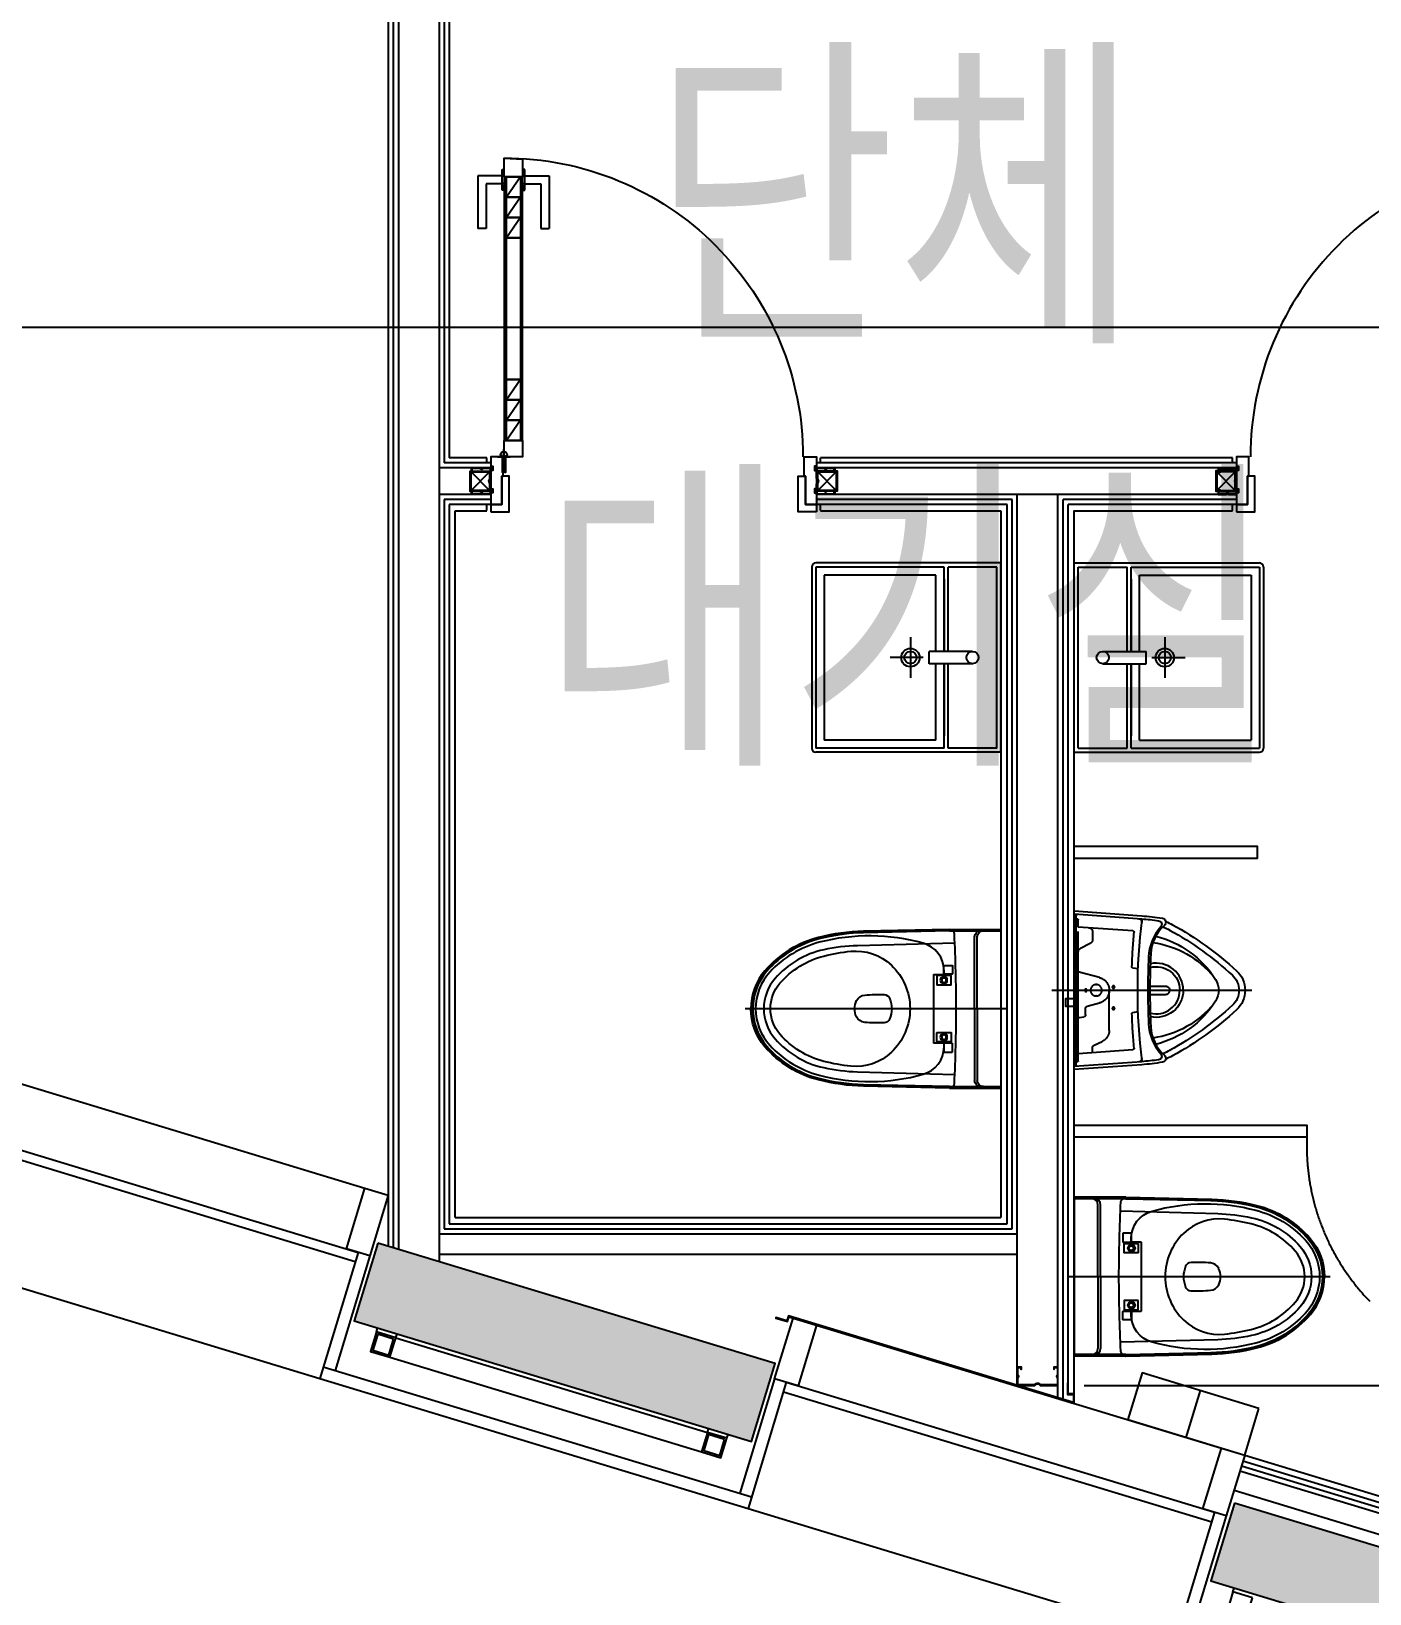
# Model space of a CAD drawing. Header units: metres. Extents: x 630750 to 860239, y 578133 to 726633.
# Drawn here: x 758659 to 761949, y 612999 to 616838 of the extents above; entities that cross this region are included whole.
import ezdxf

# ---------------------------------------------------------------- set-up
doc = ezdxf.new("R2010")
doc.units = ezdxf.units.M
doc.header["$LTSCALE"] = 300
for name, pattern in [('CENTER', [50.8, 31.75, -6.35, 6.35, -6.35]), ('DASHDOT', [25.4, 12.7, -6.35, 0, -6.35]), ('HIDDEN', [2, 1, -1]), ('업무시설_xr-base$0$CONTINOUS', [0])]:
    doc.linetypes.add(name, pattern=pattern)
for name, color, linetype in [('A-CEN-1', 1, 'Continuous'), ('A-CON', 2, 'Continuous'), ('A-ELE-8', 8, 'Continuous'), ('A-STL1', 4, 'Continuous'), ('A-STONE', 6, 'Continuous'), ('A-TXT', 3, 'Continuous'), ('A-WALL-CONC', 2, 'Continuous'), ('A-WIN', 4, 'Continuous'), ('F-DOOR_FRAME', 4, 'Continuous'), ("IN-st'l pipe", 230, 'Continuous'), ('KUK-DOOR', 4, 'Continuous'), ('KUK-DOOR-FRAME', 4, 'Continuous'), ('KUK-DRYWALL', 4, 'Continuous'), ("KUK-st'l pipe", 230, 'Continuous'), ('KUK-TOILET-cubicle', 4, 'Continuous'), ('KUK-TOILET-equip', 5, 'Continuous'), ('KUK-TOILET-fu', 6, 'Continuous'), ('KUK-TOILET-wash', 6, 'Continuous'), ('KUK-WALL-DRYWALL', 4, 'Continuous'), ('KUK-WALL-FIN 1', 30, 'Continuous'), ('KUK-석고보드', 201, 'Continuous')]:
    doc.layers.add(name, color=color, linetype=linetype)
doc.styles.add('돋움', font='')
doc.styles.get('돋움').set_extended_font_data('Dotum')

# ---------------------------------------------------------------- blocks, each defined once
blk = doc.blocks.new('힌지')
at = {"layer": 'F-DOOR_FRAME', "color": 175}
for p, q in [((444293.8, 289039.7, 0), (444262.2, 289039.7, 0)), ((444293.8, 289039.7, 0), (444262.2, 289039.7, 0)), ((444278, 289049.1, 0), (444278, 289020.8, 0))]:
    blk.add_line(p, q, dxfattribs=at)
at = {"layer": 'F-DOOR_FRAME', "color": 175, "elevation": 0}
for points in [[(444276.3, 289042.2), (444276.3, 289076.8), (444273.3, 289076.8), (444273.3, 289041.9), (444270.9, 289035.1, -0.190658), (444275.4, 289038.8)], [(444282.3, 289041.9), (444282.3, 289076.8), (444279.3, 289076.8), (444279.3, 289042.2), (444280.2, 289038.8, -0.190658), (444284.8, 289035.1)]]:
    blk.add_lwpolyline(points, format="xyb", close=True, dxfattribs=at)
at = {"layer": 'F-DOOR_FRAME', "color": 175}
blk.add_circle((444277.8, 289034.7, 0), 8, dxfattribs=at)
blk = doc.blocks.new('50-pipe')
at = {"layer": "IN-st'l pipe", "color": 8}
for p, q in [((-371983.6, 186480.5), (-371981.3, 186483.3)), ((-371983.6, 186479), (-371981.3, 186481.9)), ((-371983.6, 186478.4), (-371981.3, 186481.3)), ((-371935.9, 186457.9), (-371981.3, 186503.3)), ((-371981.3, 186457.9), (-371935.9, 186503.3)), ((-371935.9, 186482.4), (-371933.6, 186485.2)), ((-371935.9, 186480.9), (-371933.6, 186483.7)), ((-371935.9, 186480.3), (-371933.6, 186483.2))]:
    blk.add_line(p, q, dxfattribs=at)
at = {"layer": "IN-st'l pipe", "color": 8, "linetype": 'HIDDEN', "ltscale": 10}
for p, q in [((-371959.8, 186503.3), (-371957.3, 186505.6)), ((-371958.5, 186503.3), (-371956, 186505.6)), ((-371957.9, 186503.3), (-371955.4, 186505.6)), ((-371961.5, 186455.6), (-371959, 186457.9)), ((-371960.2, 186455.6), (-371957.7, 186457.9)), ((-371959.5, 186455.6), (-371957, 186457.9))]:
    blk.add_line(p, q, dxfattribs=at)
at = {"layer": "IN-st'l pipe"}
for points in [[(-371933.6, 186455.6), (-371983.6, 186455.6), (-371983.6, 186505.6), (-371933.6, 186505.6)], [(-371935.9, 186457.9), (-371981.3, 186457.9), (-371981.3, 186503.3), (-371935.9, 186503.3)]]:
    blk.add_lwpolyline(points, close=True, dxfattribs=at)
blk = doc.blocks.new('목도어-700')
at = {"layer": 'KUK-DOOR', "color": 1, "ltscale": 100}
for p, q in [((-312871.5, 175191.5, 0), (-312906.5, 175241.5, 0)), ((-312871.5, 175141.5, 0), (-312906.5, 175191.5, 0)), ((-312871.5, 175091.5, 0), (-312906.5, 175141.5, 0)), ((-312871.5, 174693.5, 0), (-312906.5, 174743.5, 0)), ((-312871.5, 174643.5, 0), (-312906.5, 174693.5, 0)), ((-312871.5, 174593.5, 0), (-312906.5, 174643.5, 0))]:
    blk.add_line(p, q, dxfattribs=at)
at = {"layer": 'KUK-DOOR', "color": 8}
blk.add_line((-312871.5, 174743.5, 0), (-312906.5, 174743.5, 0), dxfattribs=at)
at = {"layer": 'KUK-DOOR', "color": 6}
for p, q in [((-312976.5, 174591, -6432.8), (-312976.5, 174721, -6432.8)), ((-312956.5, 174721, -6432.8), (-312976.5, 174721, -6432.8)), ((-312956.5, 174611, -6432.8), (-312956.5, 174721, -6432.8)), ((-312821.5, 174611, 0), (-312821.5, 174721, 0)), ((-312821.5, 174721, 0), (-312801.5, 174721, 0)), ((-312801.5, 174591, 0), (-312801.5, 174721, 0)), ((-312916.5, 174626.5, -6432.8), (-312916.5, 174575.5, -6432.8)), ((-312911.5, 174626.5, -6432.8), (-312916.5, 174626.5, -6432.8)), ((-312866.5, 174626.5, 0), (-312861.5, 174626.5, 0)), ((-312861.5, 174626.5, 0), (-312861.5, 174575.5, 0)), ((-312916.5, 174591, -6432.8), (-312976.5, 174591, -6432.8)), ((-312916.5, 174611, -6432.8), (-312956.5, 174611, -6432.8)), ((-312916.5, 174575.5, -6432.8), (-312911.5, 174575.5, 0)), ((-312861.5, 174575.5, 0), (-312866.5, 174575.5, 6432.8)), ((-312861.5, 174611, 0), (-312821.5, 174611, 0)), ((-312861.5, 174591, 0), (-312801.5, 174591, 0))]:
    blk.add_line(p, q, dxfattribs=at)
at = {"layer": 'KUK-DOOR', "color": 251}
for p, q in [((-312911.5, 174626, -6432.8), (-312916.5, 174626, -6432.8)), ((-312911.5, 174624.8, -6432.8), (-312916.5, 174624.8, -6432.8)), ((-312911.5, 174623.2, -6432.8), (-312916.5, 174623.2, -6432.8)), ((-312911.5, 174620.6, -6432.8), (-312916.5, 174620.6, -6432.8)), ((-312911.5, 174616.1, -6432.8), (-312916.5, 174616.1, -6432.8)), ((-312866.5, 174626, 0), (-312861.5, 174626, 0)), ((-312866.5, 174624.8, 0), (-312861.5, 174624.8, 0)), ((-312866.5, 174623.2, 0), (-312861.5, 174623.2, 0)), ((-312866.5, 174620.6, 0), (-312861.5, 174620.6, 0)), ((-312866.5, 174616.1, 0), (-312861.5, 174616.1, 0)), ((-312911.5, 174609.9, -6432.8), (-312916.5, 174609.9, -6432.8)), ((-312911.5, 174592.1, -6432.8), (-312916.5, 174592.1, -6432.8)), ((-312911.5, 174586, -6432.8), (-312916.5, 174586, -6432.8)), ((-312911.5, 174581.4, -6432.8), (-312916.5, 174581.4, -6432.8)), ((-312911.5, 174578.8, -6432.8), (-312916.5, 174578.8, -6432.8)), ((-312911.5, 174577.2, -6432.8), (-312916.5, 174577.2, -6432.8)), ((-312866.5, 174609.9, 0), (-312861.5, 174609.9, 0)), ((-312866.5, 174592.1, 0), (-312861.5, 174592.1, 0)), ((-312866.5, 174586, 0), (-312861.5, 174586, 0)), ((-312866.5, 174581.4, 0), (-312861.5, 174581.4, 0)), ((-312866.5, 174578.8, 0), (-312861.5, 174578.8, 0)), ((-312866.5, 174577.2, 0), (-312861.5, 174577.2, 0))]:
    blk.add_line(p, q, dxfattribs=at)
at = {"layer": 'KUK-DOOR', "color": 7, "elevation": 0}
for points in [[(-312911.5, 175241.5), (-312866.5, 175241.5), (-312866.5, 175281.5), (-312870.5, 175281.5), (-312870.5, 175281.5), (-312911.5, 175281.5), (-312911.5, 175241.5)], [(-312911.5, 174593.5), (-312911.5, 175241.5)], [(-312866.5, 175241.5), (-312866.5, 174593.5)], [(-312911.5, 174556.5), (-312911.5, 174547.5), (-312866.5, 174550), (-312866.5, 174593.5), (-312911.5, 174593.5), (-312911.5, 174556.5)]]:
    blk.add_lwpolyline(points, dxfattribs=at)
at = {"layer": 'KUK-DOOR', "color": 1, "elevation": 0}
blk.add_lwpolyline([(-312911.5, 175241.5), (-312871.5, 175241.5)], dxfattribs=at)
at = {"layer": 'KUK-DOOR', "color": 1, "ltscale": 100, "elevation": 0}
for points in [[(-312871.5, 175191.5), (-312871.5, 175241.5), (-312906.5, 175241.5), (-312906.5, 175191.5)], [(-312871.5, 175141.5), (-312871.5, 175191.5), (-312906.5, 175191.5), (-312906.5, 175141.5)], [(-312871.5, 175091.5), (-312871.5, 175141.5), (-312906.5, 175141.5), (-312906.5, 175091.5)], [(-312871.5, 174743.5), (-312871.5, 175091.5), (-312906.5, 175091.5), (-312906.5, 174743.5)], [(-312871.5, 174693.5), (-312871.5, 174743.5), (-312906.5, 174743.5), (-312906.5, 174693.5)], [(-312871.5, 174643.5), (-312871.5, 174693.5), (-312906.5, 174693.5), (-312906.5, 174643.5)], [(-312871.5, 174593.5), (-312871.5, 174643.5), (-312906.5, 174643.5), (-312906.5, 174593.5)]]:
    blk.add_lwpolyline(points, close=True, dxfattribs=at)
at = {"layer": 'KUK-DOOR', "color": 1}
blk.add_arc((-312911.5, 175281.5, 0), 734, 269.9506, 360, dxfattribs=at)
blk = doc.blocks.new('소변기')
at = {"layer": 'KUK-TOILET-fu', "color": 8}
for p, q in [((-310799.5, 214073), (-310799.5, 214440.8)), ((-310794.5, 214081.5), (-310794.5, 214432.4))]:
    blk.add_line(p, q, dxfattribs=at)
at = {"layer": 'KUK-TOILET-fu', "color": 8, "linetype": 'HIDDEN'}
blk.add_line((-310804.5, 214101.4), (-310804.5, 214412.4), dxfattribs=at)
at = {"layer": 'KUK-TOILET-fu', "color": 1, "linetype": 'CENTER'}
blk.add_line((-310739.7, 214256.9), (-311230.6, 214256.9), dxfattribs=at)
at = {"layer": 'KUK-TOILET-fu', "color": 8}
for points in [[(-310794.5, 214444.4), (-310794.5, 214451.9), (-310960.4, 214439.9, 0.023242), (-311011.1, 214433.8, 0.630524), (-311016.1, 214416.5, -0.202072), (-310982.6, 214346.4, -0.011863), (-310980.5, 214256.9, -0.011863), (-310982.6, 214167.5, -0.202072), (-311016.1, 214097.4, 0.630524), (-311011.1, 214080.1, 0.023242), (-310960.4, 214074), (-310794.5, 214061.9), (-310794.5, 214069.4)], [(-310799.5, 214432), (-310794.5, 214432.4), (-310794.5, 214444.4), (-310960.4, 214432.4, 0.018952), (-311001.8, 214427.8, 0.594773), (-311007.2, 214412.9, -0.171828), (-310977.2, 214338.6, -0.010802), (-310975.5, 214256.9, -0.010802), (-310977.2, 214175.3, -0.171828), (-311007.2, 214101, 0.594773), (-311001.8, 214086.1, 0.018952), (-310960.4, 214081.5), (-310794.5, 214069.4), (-310794.5, 214081.5), (-310799.5, 214081.9, -0.393106)], [(-311062.5, 214256.9, -0.478946), (-310981.6, 214322)], [(-310981.3, 214313.1, 0.490611), (-311053.9, 214256.9, 0.528057)], [(-311062.5, 214256.9, 0.478946), (-310981.6, 214191.9)], [(-310981.3, 214200.8, -0.490611), (-311053.9, 214256.9, -0.528057)], [(-310980.5, 214266.9), (-311019.2, 214266.9, 0.414214), (-311029.2, 214256.9, 0.414214)], [(-310980.5, 214246.9), (-311019.2, 214246.9, -0.414214), (-311029.2, 214256.9, -0.414214)]]:
    blk.add_lwpolyline(points, format="xyb", dxfattribs=at)
at = {"layer": 'KUK-TOILET-fu', "color": 8, "linetype": 'HIDDEN'}
for points in [[(-310951.4, 214309.4), (-310938.8, 214311.5, 0.374917), (-310936.3, 214314.6, 0.012897), (-310941.5, 214399.5, -0.415651), (-310938.7, 214402.7), (-310804.5, 214412.4), (-310804.5, 214430.7, -0.393106), (-310803.6, 214431.7), (-310799.5, 214432)], [(-310830.2, 214410.6, 0.393106), (-310839.5, 214400.6), (-310839.5, 214380.9, 0.283978), (-310834, 214372), (-310810, 214360, -0.283978), (-310804.5, 214351.1, -0.283978)], [(-310839.5, 214104), (-310839.5, 214115.9, 0.293179), (-310843.6, 214122.3), (-310863, 214131.2, -0.293179), (-310880.5, 214158.4), (-310880.5, 214257.3, -0.340628), (-310856.6, 214288.2), (-310806.7, 214301.4, 0.340628), (-310804.5, 214304.3)], [(-310804.5, 214187.3, 0.382162), (-310807.2, 214190.2), (-310818, 214191.4, -0.382162), (-310822.5, 214196.4), (-310822.5, 214212.8, 0.340628), (-310826.2, 214217.7), (-310856.6, 214225.7, -0.340628), (-310880.5, 214256.6)], [(-310799.5, 214081.9), (-310803.6, 214082.2, -0.393106), (-310804.5, 214083.1), (-310804.5, 214101.4), (-310938.7, 214111.2, -0.415651), (-310941.5, 214114.4, 0.012897), (-310936.3, 214199.3, 0.374917), (-310938.8, 214202.4), (-310951.4, 214204.5)]]:
    blk.add_lwpolyline(points, format="xyb", dxfattribs=at)
at = {"layer": 'KUK-TOILET-fu', "color": 8}
blk.add_lwpolyline([(-310794.5, 214216.9), (-310774, 214216.9), (-310774, 214236.9), (-310794.5, 214236.9)], dxfattribs=at)
at = {"layer": 'KUK-TOILET-fu', "color": 8, "linetype": 'HIDDEN'}
for centre, radius in [((-310891, 214264.9), 3), ((-310848.5, 214256.9), 14), ((-310823, 214256.9), 3), ((-310891, 214212.4), 3)]:
    blk.add_circle(centre, radius, dxfattribs=at)
at = {"layer": 'KUK-TOILET-fu', "color": 8}
for centre, radius, start, end in [((-310963.8, 214286.6), 150, 111.7125, 118.9106), ((-310963.2, 214430.2), 2, 7.0893, 94.471), ((-312356, 214256.9), 1405.5, 352.9107, 7.0893), ((-310952.5, 214424.9), 8, 94.1596, 186.8254), ((-310802.5, 214440.8), 3, 0, 94.1596), ((-310642.7, 213705.3), 814.1, 118.9106, 132.5695), ((-310642.7, 213705.3), 799.1, 118.9106, 132.5695), ((-310936.1, 214153.5), 243.5, 103.9578, 147.7034), ((-310963.8, 214286.6), 135, 111.7125, 118.9106), ((-310953.7, 214138), 238.8, 98.2663, 140.4596), ((-311149.5, 214256.9), 65, 132.5695, 180), ((-311149.5, 214256.9), 50, 132.5695, 180), ((-311099.7, 214256.9), 50, 147.7034, 212.2966), ((-311149.5, 214256.9), 65, 180, 227.4305), ((-311149.5, 214256.9), 50, 180, 227.4305), ((-310642.7, 214808.6), 814.1, 227.4305, 241.0894), ((-310642.7, 214808.6), 799.1, 227.4305, 241.0894), ((-310936.1, 214360.3), 243.5, 212.2966, 256.0422), ((-310953.7, 214375.8), 238.8, 219.5404, 261.7337), ((-310963.8, 214227.3), 150, 241.0894, 248.2875), ((-310963.8, 214227.3), 135, 241.0894, 248.2875), ((-310963.2, 214083.7), 2, 265.529, 352.9107), ((-310952.5, 214089), 8, 173.1746, 265.8404), ((-310802.5, 214073), 3, 265.8404, 0)]:
    blk.add_arc(centre, radius, start, end, dxfattribs=at)
at = {"layer": 'KUK-TOILET-fu', "color": 8, "linetype": 'ByBlock'}
for p in [(-310799.5, 214440.8), (-310960.4, 214424), (-310980.5, 214256.9), (-310848.6, 214270.9), (-310848.5, 214270.9), (-310848.4, 214242.9), (-310794.5, 214061.9)]:
    blk.add_point(p, dxfattribs=at)
blk = doc.blocks.new('A$C2DB5554D')
at = {"layer": 'KUK-TOILET-fu', "color": 8}
for p, q in [((143.9, 390), (17.1, 390)), ((17.1, 390), (17.1, 0)), ((143.9, 386.5), (17.1, 386.5)), ((75.4, 195), (75.4, 371.5)), ((82, 195), (82, 371.5)), ((75.4, 195), (75.4, 18.5)), ((82, 195), (82, 18.5)), ((143.9, 3.5), (17.1, 3.5)), ((143.9, 0), (17.1, 0))]:
    blk.add_line(p, q, dxfattribs=at)
at = {"layer": 'KUK-TOILET-fu', "color": 1}
blk.add_line((0, 195), (646, 195), dxfattribs=at)
at = {"layer": 'KUK-TOILET-fu', "color": 8}
for points in [[(627.1, 195, -0.179504), (593.2, 103.7, -0.154276), (462.5, 22.8, -0.055395), (353.1, 7.7), (141.9, 2, -0.407666), (131.6, 11.5, -0.012282), (127.1, 195, -0.012282), (131.6, 378.5, -0.407666), (141.9, 388), (353.1, 382.3, -0.055395), (462.5, 367.2, -0.154276), (593.2, 286.3, -0.179504)], [(620.1, 195, -0.18681), (585.4, 105.4, -0.145372), (463.6, 31.8, -0.132064), (208.4, 33.9, -0.337701), (157.1, 101.5, -0.000623), (157.1, 101.7), (157.1, 108, -0.414214), (159.6, 110.5), (181.1, 110.5, 0.414214), (182.1, 111.5), (182.1, 195), (182.1, 278.5, 0.414214), (181.1, 279.5), (159.6, 279.5, -0.414214), (157.1, 282), (157.1, 288.3, -0.000623), (157.1, 288.5, -0.337701), (208.4, 356.1, -0.132064), (463.6, 358.2, -0.145372), (585.4, 284.6, -0.18681)], [(156.6, 280, 0.414214), (157.6, 281), (157.6, 300.5, 0.414214), (156.6, 301.5), (137.6, 301.5, 0.414214), (136.6, 300.5), (136.6, 281, 0.414214), (137.6, 280)], [(157.1, 253.5), (140.6, 253.5, -0.414214), (139.6, 254.5), (139.6, 275.5, -0.414214), (140.6, 276.5), (157.1, 276.5), (173.6, 276.5, -0.414214), (174.6, 275.5), (174.6, 254.5, -0.414214), (173.6, 253.5)], [(157.1, 136.5), (140.6, 136.5, 0.414214), (139.6, 135.5), (139.6, 114.5, 0.414214), (140.6, 113.5), (157.1, 113.5), (173.6, 113.5, 0.414214), (174.6, 114.5), (174.6, 135.5, 0.414214), (173.6, 136.5)], [(156.6, 110, -0.414214), (157.6, 109), (157.6, 89.5, -0.414214), (156.6, 88.5), (137.6, 88.5, -0.414214), (136.6, 89.5), (136.6, 109, -0.414214), (137.6, 110)]]:
    blk.add_lwpolyline(points, format="xyb", close=True, dxfattribs=at)
for points in [[(143.3, 390, -0.012538), (143.9, 390), (355.2, 385.3, -0.055395), (465.3, 370.1, -0.154276), (597.5, 288.3, -0.179504), (632.1, 195, -0.179504)], [(143.4, 386.5, -0.012538), (143.9, 386.5), (355.1, 381.8, -0.055395), (464.4, 366.7, -0.154276), (594.9, 286, -0.179504), (628.6, 195, -0.179504)], [(130.6, 356.3), (369.7, 349.9, -0.046704), (452.9, 339.8, -0.161878), (572.4, 269.1, -0.180796), (600.1, 195, -0.180796), (572.4, 120.9, -0.161878), (452.9, 50.2, -0.046704), (369.7, 40.1), (130.6, 33.7)], [(143.3, 0, 0.012538), (143.9, 0), (355.2, 4.7, 0.055395), (465.3, 19.9, 0.154276), (597.5, 101.7, 0.179504), (632.1, 195, 0.179504)], [(143.4, 3.5, 0.012538), (143.9, 3.5), (355.1, 8.2, 0.055395), (464.4, 23.3, 0.154276), (594.9, 104, 0.179504), (628.6, 195, 0.179504)]]:
    blk.add_lwpolyline(points, format="xyb", dxfattribs=at)
for centre, radius in [((157.1, 265), 8.06), ((158.6, 265), 8.06), ((157.1, 265), 5.5), ((157.1, 125), 8.06), ((158.6, 125), 8.06), ((157.1, 125), 5.5)]:
    blk.add_circle(centre, radius, dxfattribs=at)
for centre, radius, start, end in [((60.4, 371.5), 15, 0, 90), ((67, 371.5), 15, 0, 90), ((373.6, 210.3), 126.5, 84.1898, 133.5761), ((340.2, -117.5), 456, 75.7866, 84.1898), ((400.4, 120), 211, 40.7057, 75.7866), ((388.2, 195), 147.6, 133.5761, 180), ((487.6, 195), 96, 0, 40.7057), ((388.2, 195), 147.6, 180, 226.4239), ((350.5, 195), 64.9, 156.7535, 203.2583), ((304.7, 214.7), 15, 92.2988, 156.7535), ((319.9, -163.3), 393.3, 85.3203, 92.2988), ((349.9, 203.8), 25, 27.4311, 85.3203), ((333, 195), 44, 333.023, 27.4311), ((487.6, 195), 96, 319.2943, 0), ((304.7, 175.3), 15, 203.2583, 267.6739), ((319.2, 532.9), 372.9, 267.6739, 275.0711), ((350, 186.4), 25, 275.0711, 333.023), ((400.4, 270), 211, 284.2134, 319.2943), ((373.6, 179.7), 126.5, 226.4239, 275.8102), ((340.2, 507.5), 456, 275.8102, 284.2134), ((60.4, 18.5), 15, 270, 0), ((67, 18.5), 15, 270, 0)]:
    blk.add_arc(centre, radius, start, end, dxfattribs=at)
blk = doc.blocks.new('con1')
at = {"layer": 'A-WALL-CONC', "linetype": '업무시설_xr-base$0$CONTINOUS'}
h = blk.add_hatch(color=253, dxfattribs=at)
h.dxf.hatch_style = 1
h.paths.add_polyline_path([(-302595.9, -253222.2), (-301895.9, -253222.2), (-301895.9, -253922.2), (-302595.9, -253922.2)])
h.paths.add_polyline_path([(-384245.9, -253222.2), (-383545.9, -253222.2), (-383545.9, -253922.2), (-384245.9, -253922.2)])
h.paths.add_polyline_path([(-335095.9, -253172.2), (-334295.9, -253172.2), (-334295.9, -253972.2), (-335095.9, -253972.2)])
h.paths.add_polyline_path([(-354895.9, -253172.2), (-354095.9, -253172.2), (-354095.9, -253972.2), (-354895.9, -253972.2)])
h.paths.add_polyline_path([(-374695.9, -253172.2), (-373895.9, -253172.2), (-373895.9, -253972.2), (-374695.9, -253972.2)])
h.paths.add_polyline_path([(-325195.9, -253172.2), (-324395.9, -253172.2), (-324395.9, -253972.2), (-325195.9, -253972.2)])
h.paths.add_polyline_path([(-364745.9, -253222.2), (-364045.9, -253222.2), (-364045.9, -253922.2), (-364745.9, -253922.2)])
h.paths.add_polyline_path([(-344945.9, -253222.2), (-344245.9, -253222.2), (-344245.9, -253922.2), (-344945.9, -253922.2)])
h.paths.add_polyline_path([(-310045.9, -253222.2), (-309345.9, -253222.2), (-309345.9, -253922.2), (-310045.9, -253922.2)])
h.paths.add_polyline_path([(-318595.9, -253172.2), (-317795.9, -253172.2), (-317795.9, -253972.2), (-318595.9, -253972.2)])
h.paths.add_polyline_path([(-384245.9, -310859.9), (-383445.9, -310859.9), (-383445.9, -311659.9), (-384245.9, -311659.9)])
h.paths.add_polyline_path([(-384245.9, -305472.2), (-383445.9, -305472.2), (-383445.9, -306272.2), (-384245.9, -306272.2)])
h.paths.add_polyline_path([(-384245.9, -295572.2), (-383445.9, -295572.2), (-383445.9, -296372.2), (-384245.9, -296372.2)])
h.paths.add_polyline_path([(-384195.9, -276472.2), (-383595.9, -276472.2), (-383595.9, -275872.2), (-384195.9, -275872.2)])
h.paths.add_polyline_path([(-384245.9, -285672.2), (-383445.9, -285672.2), (-383445.9, -286472.2), (-384245.9, -286472.2)])
h.paths.add_polyline_path([(-384295.9, -269172.2), (-383495.9, -269172.2), (-383495.9, -269972.2), (-384295.9, -269972.2)])
h.paths.add_polyline_path([(-384295.9, -260672.2), (-383495.9, -260672.2), (-383495.9, -261472.2), (-384295.9, -261472.2)])
h.paths.add_polyline_path([(-376995.9, -285572.2), (-376195.9, -285572.2), (-376195.9, -286372.2), (-376995.9, -286372.2)], flags=17)
h.paths.add_polyline_path([(-374695.9, -276572.2), (-373895.9, -276572.2), (-373895.9, -275772.2), (-374695.9, -275772.2)], flags=17)
h.paths.add_polyline_path([(-364695.9, -285772.2), (-364095.9, -285772.2), (-364095.9, -286372.2), (-364695.9, -286372.2)], flags=17)
h.paths.add_polyline_path([(-364795.9, -275772.2), (-363995.9, -275772.2), (-363995.9, -276572.2), (-364795.9, -276572.2)], flags=17)
edge = h.paths.add_edge_path(flags=16)
edge.add_arc((-376495.9, -295972.2), 450, 0, 360)
edge = h.paths.add_edge_path(flags=16)
edge.add_arc((-354495.9, -302572.2), 450, 0, 360)
edge = h.paths.add_edge_path(flags=16)
edge.add_arc((-364395.9, -295972.2), 350, 0, 360)
edge = h.paths.add_edge_path(flags=16)
edge.add_arc((-354495.9, -295972.2), 450, 0, 360)
edge = h.paths.add_edge_path(flags=16)
edge.add_arc((-344595.9, -302572.2), 350, 0, 360)
edge = h.paths.add_edge_path(flags=16)
edge.add_arc((-344595.9, -295972.2), 350, 0, 360)
edge = h.paths.add_edge_path(flags=16)
edge.add_arc((-364395.9, -302572.2), 350, 0, 360)
h.paths.add_polyline_path([(-375978.1, -305715.7), (-376743.7, -305483.5), (-376976, -306249), (-376210.4, -306481.3)], flags=17)
h.paths.add_polyline_path([(-378097.8, -312701.2), (-378863.4, -312468.9), (-379095.6, -313234.5), (-378330.1, -313466.8)], flags=16)
h.paths.add_polyline_path([(-354767.9, -312099.6), (-355533.5, -311867.3), (-355765.8, -312632.8), (-355000.2, -312865.1)], flags=17)
h.paths.add_polyline_path([(-347591.1, -314277.3), (-348356.6, -314045), (-348588.9, -314810.6), (-347823.4, -315042.9)], flags=17)
h.paths.add_polyline_path([(-349725.3, -321310.6), (-350490.8, -321078.3), (-350723.1, -321843.9), (-349957.6, -322076.2)], flags=17)
h.paths.add_polyline_path([(-359198.7, -318436), (-359964.3, -318203.7), (-360196.6, -318969.2), (-359431, -319201.5)], flags=17)
edge = h.paths.add_edge_path(flags=16)
edge.add_arc((-324745.9, -312472.2), 450, 0, 360)
h.paths.add_polyline_path([(-318595.9, -311972.2), (-317795.9, -311972.2), (-317795.9, -312972.2), (-318595.9, -312972.2)], flags=17)
edge = h.paths.add_edge_path(flags=16)
edge.add_arc((-335145.9, -312472.2), 350, 0, 360)
edge = h.paths.add_edge_path(flags=16)
edge.add_arc((-338616.5, -317418.6), 450, 0, 360)
h.paths.add_polyline_path([(-340251.8, -324185.3), (-341017.4, -323953), (-341249.7, -324718.5), (-340484.1, -324950.8)], flags=17)
edge = h.paths.add_edge_path(flags=17)
edge.add_arc((-324745.9, -319072.2), 450, 0, 360)
h.paths.add_polyline_path([(-318695.9, -318672.2), (-317695.9, -318672.2), (-317695.9, -319472.2), (-318695.9, -319472.2)], flags=17)
h.paths.add_polyline_path([(-310095.9, -327072.2), (-309295.9, -327072.2), (-309295.9, -327872.2), (-310095.9, -327872.2)])
h.paths.add_polyline_path([(-316095.9, -322372.2), (-316095.9, -325422.2), (-311307.7, -325422.2), (-311307.7, -325222.2), (-315895.9, -325222.2), (-315895.9, -322572.2), (-309695.9, -322572.2), (-309695.9, -325222.2), (-310307.7, -325222.2), (-310307.7, -325422.2), (-309495.9, -325422.2), (-309495.9, -322372.2)], flags=17)
edge = h.paths.add_edge_path(flags=17)
edge.add_arc((-324795.9, -327472.2), 400, 0, 360)
edge = h.paths.add_edge_path(flags=17)
edge.add_arc((-318195.9, -329272.2), 450, 0, 360)
h.paths.add_polyline_path([(-310095.9, -331472.2), (-309295.9, -331472.2), (-309295.9, -332272.2), (-310095.9, -332272.2)])
edge = h.paths.add_edge_path(flags=16)
edge.add_arc((-334695.9, -302572.2), 350, 0, 360)
edge = h.paths.add_edge_path(flags=17)
edge.add_arc((-334695.9, -286072.2), 350, 0, 360)
edge = h.paths.add_edge_path(flags=16)
edge.add_arc((-334695.9, -295972.2), 350, 0, 360)
edge = h.paths.add_edge_path(flags=17)
edge.add_arc((-344595.9, -286072.2), 450, 0, 360)
h.paths.add_polyline_path([(-318595.9, -295472.2), (-317795.9, -295472.2), (-317795.9, -296472.2), (-318595.9, -296472.2)], flags=17)
h.paths.add_polyline_path([(-318595.9, -302072.2), (-317795.9, -302072.2), (-317795.9, -303072.2), (-318595.9, -303072.2)], flags=17)
edge = h.paths.add_edge_path(flags=16)
edge.add_arc((-324795.9, -302572.2), 450, 0, 360)
edge = h.paths.add_edge_path(flags=16)
edge.add_arc((-324795.9, -295972.2), 450, 0, 360)
edge = h.paths.add_edge_path(flags=17)
edge.add_arc((-324795.9, -286072.2), 450, 0, 360)
edge = h.paths.add_edge_path(flags=17)
edge.add_arc((-334695.9, -276172.2), 450, 0, 360)
edge = h.paths.add_edge_path(flags=17)
edge.add_arc((-344595.9, -276172.2), 450, 0, 360)
h.paths.add_polyline_path([(-318595.9, -275772.2), (-317795.9, -275772.2), (-317795.9, -276572.2), (-318595.9, -276572.2)], flags=17)
h.paths.add_polyline_path([(-318595.9, -285672.2), (-317795.9, -285672.2), (-317795.9, -286472.2), (-318595.9, -286472.2)], flags=17)
edge = h.paths.add_edge_path(flags=17)
edge.add_arc((-324795.9, -276172.2), 450, 0, 360)
h.paths.add_polyline_path([(-364795.9, -260672.2), (-363995.9, -260672.2), (-363995.9, -261472.2), (-364795.9, -261472.2)])
h.paths.add_polyline_path([(-364795.9, -269172.2), (-363995.9, -269172.2), (-363995.9, -269972.2), (-364795.9, -269972.2)], flags=17)
h.paths.add_polyline_path([(-325195.9, -269172.2), (-324395.9, -269172.2), (-324395.9, -269972.2), (-325195.9, -269972.2)], flags=17)
h.paths.add_polyline_path([(-310845.9, -260722.2), (-310045.9, -260722.2), (-310045.9, -261522.2), (-310845.9, -261522.2)], flags=17)
h.paths.add_polyline_path([(-325195.9, -260672.2), (-324395.9, -260672.2), (-324395.9, -261472.2), (-325195.9, -261472.2)])
h.paths.add_polyline_path([(-335095.9, -260672.2), (-334295.9, -260672.2), (-334295.9, -261472.2), (-335095.9, -261472.2)])
h.paths.add_polyline_path([(-344995.9, -260672.2), (-344195.9, -260672.2), (-344195.9, -261472.2), (-344995.9, -261472.2)])
h.paths.add_polyline_path([(-354895.9, -260672.2), (-354095.9, -260672.2), (-354095.9, -261472.2), (-354895.9, -261472.2)])
h.paths.add_polyline_path([(-354895.9, -269172.2), (-354095.9, -269172.2), (-354095.9, -269972.2), (-354895.9, -269972.2)], flags=17)
h.paths.add_polyline_path([(-344995.9, -269172.2), (-344195.9, -269172.2), (-344195.9, -269972.2), (-344995.9, -269972.2)], flags=17)
h.paths.add_polyline_path([(-335095.9, -269172.2), (-334295.9, -269172.2), (-334295.9, -269972.2), (-335095.9, -269972.2)], flags=17)
h.paths.add_polyline_path([(-310145.9, -275772.2), (-309345.9, -275772.2), (-309345.9, -276572.2), (-310145.9, -276572.2)])
h.paths.add_polyline_path([(-310145.9, -269172.2), (-309345.9, -269172.2), (-309345.9, -269972.2), (-310145.9, -269972.2)])
h.paths.add_polyline_path([(-309945.9, -312172.2), (-309345.9, -312172.2), (-309345.9, -312772.2), (-309945.9, -312772.2)], flags=17)
h.paths.add_polyline_path([(-309945.9, -302272.2), (-309345.9, -302272.2), (-309345.9, -302872.2), (-309945.9, -302872.2)], flags=17)
h.paths.add_polyline_path([(-310145.9, -295572.2), (-309345.9, -295572.2), (-309345.9, -296372.2), (-310145.9, -296372.2)])
h.paths.add_polyline_path([(-310145.9, -285672.2), (-309345.9, -285672.2), (-309345.9, -286472.2), (-310145.9, -286472.2)])
h.paths.add_polyline_path([(-366406.6, -311179.9), (-366585, -311089.4), (-367172.8, -312248.9), (-366994.4, -312339.4)], flags=16)
h.paths.add_polyline_path([(-367582.3, -313498.9), (-367760.7, -313408.4), (-368303.3, -314478.7), (-368124.9, -314569.2)], flags=16)
h.paths.add_polyline_path([(-374501.4, -323406.8), (-375266.9, -323174.5), (-375499.2, -323940), (-374733.7, -324172.3)], flags=17)
h.paths.add_polyline_path([(-380817, -321490.3), (-381582.5, -321258), (-381814.8, -322023.6), (-381049.3, -322255.9)])
h.paths.add_polyline_path([(-319504.7, -329605.3), (-319562.8, -329796.7), (-318586.8, -330092.9), (-318528.7, -329901.5)], flags=17)
h.paths.add_polyline_path([(-317399.5, -330244.1), (-317457.6, -330435.5), (-316481.5, -330731.7), (-316423.5, -330540.3)], flags=17)
h.paths.add_polyline_path([(-315294.3, -330882.9), (-315352.4, -331074.3), (-314376.3, -331370.5), (-314318.3, -331179.1)], flags=17)
h.paths.add_polyline_path([(-313189.1, -331521.7), (-313247.2, -331713.1), (-312271.1, -332009.3), (-312213, -331817.9)], flags=17)
h.paths.add_polyline_path([(-311083.9, -332160.5), (-311142, -332351.9), (-310165.9, -332648.1), (-310107.8, -332456.7)], flags=17)
h.paths.add_polyline_path([(-308978.7, -332799.4), (-309036.7, -332990.7), (-308060.7, -333286.9), (-308002.6, -333095.5)])
h.paths.add_polyline_path([(-306873.5, -333438.2), (-306931.5, -333629.5), (-305955.5, -333925.7), (-305897.4, -333734.3)])
h.paths.add_polyline_path([(-321610, -328966.5), (-321668, -329157.9), (-320692, -329454.1), (-320633.9, -329262.7)], flags=17)
h.paths.add_polyline_path([(-304768.2, -334077), (-304826.3, -334268.4), (-303850.3, -334564.5), (-303792.2, -334373.1)])
h.paths.add_polyline_path([(-366379.8, -308837.3), (-366525.2, -309124), (-365780.1, -309501.8), (-365997.1, -309929.9), (-365818.7, -310020.4), (-365281.9, -308961.4), (-368992.7, -307835.4), (-369050.7, -308026.8), (-368955, -308055.9), (-369303.5, -309204.2), (-369399.2, -309175.1), (-369457.2, -309366.5), (-369361.5, -309395.5), (-371190.9, -315424.1), (-373726.7, -314654.6), (-371897.4, -308626.1), (-370414.2, -309076.1), (-370356.1, -308884.7), (-371839.3, -308434.7), (-371490.9, -307286.4), (-370007.6, -307736.5), (-369949.6, -307545.1), (-371624.2, -307036.9), (-373976.1, -314787.9), (-369001.2, -316297.6), (-368712.8, -315728.7), (-368891.1, -315638.2), (-369103.7, -316057.4), (-370999.5, -315482.2), (-368763.6, -308113.9)], flags=17)
edge = h.paths.add_edge_path()
edge.add_line((-317995.9, -269122.2), (-318195.9, -269122.2))
edge.add_line((-318195.9, -266622.2), (-317995.9, -266622.2))
edge.add_line((-318195.9, -265972.2), (-318195.9, -266622.2))
edge.add_line((-318195.9, -269122.2), (-318195.9, -269672.2))
edge.add_line((-317995.9, -269472.2), (-317995.9, -269122.2))
edge.add_line((-317995.9, -266622.2), (-317995.9, -265972.2))
edge.add_line((-317070.9, -260922.2), (-317070.9, -260722.2))
edge.add_line((-317070.9, -260722.2), (-314895.9, -260722.2))
edge.add_line((-314895.9, -260722.2), (-314895.9, -260922.2))
edge.add_line((-314895.9, -260922.2), (-317070.9, -260922.2))
edge.add_line((-318195.9, -265972.2), (-321995.9, -265972.2))
edge.add_line((-321995.9, -265972.2), (-321995.9, -262022.2))
edge.add_line((-321995.9, -262022.2), (-321795.9, -262022.2))
edge.add_line((-321795.9, -262022.2), (-321795.9, -262922.2))
edge.add_line((-321795.9, -262922.2), (-321695.9, -262922.2))
edge.add_line((-321695.9, -262922.2), (-321695.9, -263122.2))
edge.add_line((-321695.9, -263122.2), (-321795.9, -263122.2))
edge.add_line((-321795.9, -263122.2), (-321795.9, -265772.2))
edge.add_line((-321795.9, -265772.2), (-314195.9, -265772.2))
edge.add_line((-314195.9, -265772.2), (-314195.9, -263122.2))
edge.add_line((-314195.9, -263122.2), (-320695.9, -263122.2))
edge.add_line((-320695.9, -263122.2), (-320695.9, -262922.2))
edge.add_line((-320695.9, -262922.2), (-319545.9, -262922.2))
edge.add_line((-319545.9, -262922.2), (-319545.9, -260922.2))
edge.add_line((-319545.9, -260922.2), (-321795.9, -260922.2))
edge.add_line((-321795.9, -260922.2), (-321795.9, -261022.2))
edge.add_line((-321795.9, -261022.2), (-321995.9, -261022.2))
edge.add_line((-321995.9, -261022.2), (-321995.9, -260722.2))
edge.add_line((-321995.9, -260722.2), (-317770.9, -260722.2))
edge.add_line((-317770.9, -260722.2), (-317770.9, -260922.2))
edge.add_line((-317995.9, -269472.2), (-314195.9, -269472.2))
edge.add_line((-314195.9, -269472.2), (-314195.9, -265972.2))
edge.add_line((-314195.9, -265972.2), (-317995.9, -265972.2))
edge.add_line((-317770.9, -260922.2), (-319345.9, -260922.2))
edge.add_line((-319345.9, -260922.2), (-319345.9, -262922.2))
edge.add_line((-319345.9, -262922.2), (-314195.9, -262922.2))
edge.add_line((-314195.9, -262922.2), (-314195.9, -260722.2))
edge.add_line((-314195.9, -260722.2), (-313995.9, -260722.2))
edge.add_line((-313995.9, -260722.2), (-313995.9, -269672.2))
edge.add_line((-313995.9, -269672.2), (-318195.9, -269672.2))
edge.add_line((-309345.9, -286472.2), (-309345.9, -312772.2))
edge.add_line((-309545.9, -302872.2), (-309545.9, -312172.2))
edge.add_line((-309545.9, -296372.2), (-309545.9, -302272.2))
edge.add_line((-309545.9, -286472.2), (-309545.9, -295572.2))
edge.add_line((-375426.6, -323700.8), (-380976.7, -322016.6))
edge.add_line((-334860, -324841.4), (-335146.9, -325786.6))
edge.add_line((-334660.1, -325215.5), (-334859.8, -325873.7))
edge.add_line((-324795.9, -328208.8), (-324795.9, -327872.2))
edge.add_line((-324595.9, -328060.4), (-324595.9, -327818.6))
edge.add_line((-324795.9, -328208.8), (-322797.2, -328815.2))
edge.add_line((-322797.2, -328815.2), (-322739.1, -328623.9))
edge.add_line((-322739.1, -328623.9), (-324595.9, -328060.4))
edge.add_line((-337531.2, -334677.3), (-338201, -334474.1))
edge.add_line((-338201, -334474.1), (-338404.3, -335143.9))
edge.add_line((-338404.3, -335143.9), (-337734.4, -335347.2))
edge.add_line((-337734.4, -335347.2), (-337531.2, -334677.3))
edge = h.paths.add_edge_path()
edge.add_line((-339857.9, -323400.5), (-339799.8, -323209.1))
edge.add_line((-339799.8, -323209.1), (-337930.3, -317052.2))
edge.add_line((-337930.3, -317052.2), (-338217.3, -316965))
edge.add_line((-338217.3, -316965), (-338268.5, -317133.4))
edge.add_arc((-338616.5, -317418.6), 450, -73.1135, 39.3318, ccw=False)
edge.add_line((-338485.8, -317849.2), (-340145, -323313.3))
edge.add_line((-340145, -323313.3), (-339857.9, -323400.5))
at = {"layer": 'A-WALL-CONC'}
for points in [[(-313189.1, -331521.7), (-313247.2, -331713.1), (-312271.1, -332009.3), (-312213, -331817.9), (-313189.1, -331521.7)], [(-311083.9, -332160.5), (-311142, -332351.9), (-310165.9, -332648.1), (-310107.8, -332456.7), (-311083.9, -332160.5)]]:
    blk.add_lwpolyline(points, dxfattribs=at)

msp = doc.modelspace()

# ---------------------------------------------------------------- linework, layer by layer
at = {"color": 133}
msp.add_line((760487.2, 613564.5), (759511.1, 613860.7), dxfattribs=at)
at = {"layer": 'A-CEN-1', "linetype": 'Continuous'}
for p, q in [((796986.4, 616110.2), (744904.4, 616110.2)), ((796986.4, 613510.2), (761246.9, 613510.2))]:
    msp.add_line(p, q, dxfattribs=at)
at = {"layer": 'A-ELE-8', "ltscale": 3}
for p, q in [((758315.7, 613847.2), (759368.3, 613527.8)), ((760420.9, 613208.4), (761473.6, 612889))]:
    msp.add_line(p, q, dxfattribs=at)
at = {"layer": 'A-STL1', "color": 8}
for p, q in [((759507.6, 613642.3), (759510.5, 613651.8)), ((759555.4, 613627.8), (759558.3, 613637.3)), ((759555.4, 613627.8), (760321, 613395.5)), ((759540.9, 613579.9), (760306.4, 613347.6)), ((760321, 613395.5), (760323.9, 613405)), ((760368.8, 613380.9), (760371.7, 613390.5)), ((761612.8, 613003.5), (761615.7, 613013))]:
    msp.add_line(p, q, dxfattribs=at)
at = {"layer": 'A-STL1'}
for points in [[(759555.4, 613627.8), (759507.6, 613642.3), (759493.1, 613594.4), (759540.9, 613579.9)], [(759549.8, 613624.8), (759510.6, 613636.7), (759498.7, 613597.4), (759537.9, 613585.5)], [(760368.8, 613380.9), (760321, 613395.5), (760306.4, 613347.6), (760354.3, 613333.1)], [(760363.2, 613377.9), (760324, 613389.9), (760312.1, 613350.6), (760351.3, 613338.7)], [(761660.6, 612988.9), (761612.8, 613003.5), (761598.3, 612955.6), (761646.1, 612941.1)]]:
    msp.add_lwpolyline(points, close=True, dxfattribs=at)
at = {"layer": 'A-STONE', "ltscale": 3}
for p, q in [((759462.4, 613837.8), (759368.3, 613527.8)), ((759491.1, 613829.1), (759405.8, 613547.8)), ((759368.3, 613527.8), (760420.9, 613208.4)), ((759377, 613556.5), (760429.7, 613237.1)), ((760486.3, 613527.1), (760400.9, 613245.8)), ((760515, 613518.4), (760420.9, 613208.4)), ((761567.6, 613199), (761473.6, 612889)), ((761596.3, 613190.3), (761511, 612909))]:
    msp.add_line(p, q, dxfattribs=at)
at = {"layer": 'A-WIN', "ltscale": 3}
for p, q in [((758483.8, 614297.8), (759479, 613995.8)), ((758402.8, 614134.3), (759455.4, 613814.9)), ((758409.8, 614157.2), (759462.4, 613837.8)), ((760589, 613659), (761584.2, 613357)), ((760508.1, 613495.4), (761560.7, 613176)), ((760515, 613518.4), (761567.6, 613199))]:
    msp.add_line(p, q, dxfattribs=at)
for points in [[(759536.4, 613978.4), (759491.1, 613829.1), (759433.7, 613846.5), (759479, 613995.8), (759536.4, 613978.4)], [(760589, 613659), (760543.7, 613509.7), (760486.3, 613527.1), (760531.6, 613676.4), (760589, 613659)], [(761641.6, 613339.6), (761596.3, 613190.3), (761538.9, 613207.7), (761584.2, 613357), (761641.6, 613339.6)]]:
    msp.add_lwpolyline(points, dxfattribs=at)
at = {"layer": 'KUK-DOOR', "color": 1, "linetype": 'DASHDOT', "ltscale": 0.3}
msp.add_arc((762342.4, 614099.6), 548.4, 177.8007, 224.1508, dxfattribs=at)
at = {"layer": 'KUK-DOOR-FRAME'}
for points in [[(759788.9, 615675.7), (759815.9, 615675.7), (759815.9, 615744.7), (759818.9, 615744.7), (759818.9, 615792.7), (759788.9, 615792.7), (759788.9, 615769.2), (759793.9, 615769.2), (759793.9, 615759.2), (759788.9, 615759.2), (759788.9, 615714.2), (759793.9, 615714.2), (759793.9, 615704.2), (759788.9, 615704.2), (759788.9, 615675.7)], [(760588.9, 615675.7), (760561.9, 615675.7), (760561.9, 615744.7), (760558.9, 615744.7), (760558.9, 615792.7), (760588.9, 615792.7), (760588.9, 615769.2), (760583.9, 615769.2), (760583.9, 615759.2), (760588.9, 615759.2), (760588.9, 615714.2), (760583.9, 615714.2), (760583.9, 615704.2), (760588.9, 615704.2), (760588.9, 615675.7)], [(761621.7, 615675.7), (761648.7, 615675.7), (761648.7, 615744.7), (761651.7, 615744.7), (761651.7, 615792.7), (761621.7, 615792.7), (761621.7, 615769.2), (761626.7, 615769.2), (761626.7, 615759.2), (761621.7, 615759.2), (761621.7, 615714.2), (761626.7, 615714.2), (761626.7, 615704.2), (761621.7, 615704.2), (761621.7, 615675.7)], [(759788.9, 615657.7), (759833.9, 615657.7), (759833.9, 615744.7), (759815.9, 615744.7), (759815.9, 615675.7), (759788.9, 615675.7), (759788.9, 615657.7)], [(760588.9, 615657.7), (760543.9, 615657.7), (760543.9, 615744.7), (760561.9, 615744.7), (760561.9, 615675.7), (760588.9, 615675.7), (760588.9, 615657.7)], [(761621.7, 615657.7), (761666.7, 615657.7), (761666.7, 615744.7), (761648.7, 615744.7), (761648.7, 615675.7), (761621.7, 615675.7), (761621.7, 615657.7)]]:
    msp.add_lwpolyline(points, dxfattribs=at)
at = {"layer": 'KUK-DRYWALL', "color": 8}
for points in [[(759742.4, 615755.2), (759741.4, 615755.2), (759741.4, 615765.2), (759763.9, 615765.2, 1), (759768.9, 615765.2), (759788.9, 615765.2), (759788.9, 615739.2, 0.589997), (759788.9, 615726.2), (759788.9, 615700.2), (759768.9, 615700.2, 1), (759763.9, 615700.2), (759741.4, 615700.2), (759741.4, 615710.2), (759748.9, 615710.2), (759748.9, 615709.2), (759742.4, 615709.2), (759742.4, 615701.2), (759763.1, 615701.2, -0.745356), (759769.8, 615701.2), (759787.9, 615701.2), (759787.9, 615725.7, -0.542783), (759787.9, 615739.8), (759787.9, 615764.2), (759769.8, 615764.2, -0.745356), (759763.1, 615764.2), (759742.4, 615764.2), (759742.4, 615756.2), (759748.9, 615756.2), (759748.9, 615755.2), (759741.4, 615755.2)], [(760632.9, 615710.2), (760633.9, 615710.2), (760633.9, 615700.2), (760613.9, 615700.2, 1), (760608.9, 615700.2), (760588.9, 615700.2), (760588.9, 615726.2, 0.589997), (760588.9, 615739.2), (760588.9, 615765.2), (760608.9, 615765.2, 1), (760613.9, 615765.2), (760633.9, 615765.2), (760633.9, 615755.2), (760628.9, 615755.2), (760628.9, 615756.2), (760632.9, 615756.2), (760632.9, 615764.2), (760614.8, 615764.2, -0.745356), (760608.1, 615764.2), (760589.9, 615764.2), (760589.9, 615739.8, -0.542783), (760589.9, 615725.7), (760589.9, 615701.2), (760608.1, 615701.2, -0.745356), (760614.8, 615701.2), (760632.9, 615701.2), (760632.9, 615709.2), (760628.9, 615709.2), (760628.9, 615710.2), (760633.9, 615710.2)], [(761577.7, 615710.2), (761576.7, 615710.2), (761576.7, 615700.2), (761596.7, 615700.2, -1), (761601.7, 615700.2), (761621.7, 615700.2), (761621.7, 615726.2, -0.589997), (761621.7, 615739.2), (761621.7, 615765.2), (761601.7, 615765.2, -1), (761596.7, 615765.2), (761576.7, 615765.2), (761576.7, 615755.2), (761581.7, 615755.2), (761581.7, 615756.2), (761577.7, 615756.2), (761577.7, 615764.2), (761595.9, 615764.2, 0.745356), (761602.6, 615764.2), (761620.7, 615764.2), (761620.7, 615739.8, 0.542783), (761620.7, 615725.7), (761620.7, 615701.2), (761602.6, 615701.2, 0.745356), (761595.9, 615701.2), (761577.7, 615701.2), (761577.7, 615709.2), (761581.7, 615709.2), (761581.7, 615710.2), (761576.7, 615710.2)], [(761092.6, 613554.9), (761092.6, 613555.9), (761082.6, 613555.9), (761082.6, 613535.9, -1), (761082.6, 613530.9), (761082.6, 613510.9), (761126.1, 613510.9, -0.589997), (761139.1, 613510.9), (761182.6, 613510.9), (761182.6, 613530.9, -1), (761182.6, 613535.9), (761182.6, 613555.9), (761172.6, 613555.9), (761172.6, 613550.9), (761173.6, 613550.9), (761173.6, 613554.9), (761181.6, 613554.9), (761181.6, 613536.7, 0.745356), (761181.6, 613530), (761181.6, 613511.9), (761139.6, 613511.9, 0.542783), (761125.5, 613511.9), (761083.6, 613511.9), (761083.6, 613530, 0.745356), (761083.6, 613536.7), (761083.6, 613554.9), (761091.6, 613554.9), (761091.6, 613550.9), (761092.6, 613550.9), (761092.6, 613555.9)]]:
    msp.add_lwpolyline(points, format="xyb", dxfattribs=at)
at = {"layer": "KUK-st'l pipe"}
msp.add_lwpolyline([(761207.6, 613516.3), (761206, 613516.3), (761206, 613488.5), (761221, 613488.5), (761221, 613468.9), (760520.1, 613681.6), (760516.5, 613669.6), (760489.3, 613677.8), (760488.8, 613676.3), (760517.6, 613667.6), (760521.2, 613679.6), (761222.6, 613466.7), (761222.6, 613490.1), (761207.6, 613490.1), (761207.6, 613516.3)], dxfattribs=at)
at = {"layer": 'KUK-TOILET-cubicle'}
msp.add_lwpolyline([(761222.6, 614120.7), (761222.6, 614150.7), (761794.4, 614150.7), (761794.4, 614120.7)], close=True, dxfattribs=at)
at = {"layer": 'KUK-TOILET-equip'}
msp.add_line((761498.1, 613383.1), (761532.9, 613498), dxfattribs=at)
msp.add_lwpolyline([(761676.5, 613454.4), (761389.4, 613541.5), (761354.6, 613426.7), (761641.6, 613339.6)], close=True, dxfattribs=at)
at = {"layer": 'KUK-TOILET-fu', "color": 4}
msp.add_lwpolyline([(761222.6, 614835.7), (761672.6, 614835.7), (761672.6, 614805.7), (761222.6, 614805.7)], dxfattribs=at)
at = {"layer": 'KUK-TOILET-wash'}
for p, q in [((760577.6, 615521.7), (760577.6, 615076.7)), ((761042.6, 615531.7), (760587.6, 615531.7)), ((760587.6, 615521.7), (760587.6, 615076.7)), ((760902.6, 615521.7), (760587.6, 615521.7)), ((760902.6, 615314.2), (760902.6, 615521.7)), ((761032.6, 615521.7), (760912.6, 615521.7)), ((760912.6, 615314.2), (760912.6, 615521.7)), ((761032.6, 615076.7), (761032.6, 615521.7)), ((761042.6, 615066.7), (761042.6, 615531.7)), ((761222.6, 615531.7), (761677.6, 615531.7)), ((761222.6, 615066.7), (761222.6, 615531.7)), ((761232.6, 615521.7), (761352.6, 615521.7)), ((761232.6, 615076.7), (761232.6, 615521.7)), ((761352.6, 615314.2), (761352.6, 615521.7)), ((761362.6, 615521.7), (761677.6, 615521.7)), ((761362.6, 615314.2), (761362.6, 615521.7)), ((761677.6, 615521.7), (761677.6, 615076.7)), ((761687.6, 615521.7), (761687.6, 615076.7)), ((760607.6, 615501.7), (760607.6, 615096.7)), ((760882.6, 615501.7), (760607.6, 615501.7)), ((760882.6, 615314.2), (760882.6, 615501.7)), ((760902.6, 615491.7), (760902.6, 615314.2)), ((761362.6, 615491.7), (761362.6, 615314.2)), ((761382.6, 615501.7), (761657.6, 615501.7)), ((761382.6, 615314.2), (761382.6, 615501.7)), ((761657.6, 615501.7), (761657.6, 615096.7)), ((760820, 615349.2), (760820, 615249.2)), ((761445.2, 615349.2), (761445.2, 615249.2)), ((760851.6, 615299.2), (760770, 615299.2)), ((760972.6, 615314.2), (760865.7, 615314.2)), ((760865.7, 615284.2), (760865.7, 615314.2)), ((761292.6, 615314.2), (761399.5, 615314.2)), ((761399.5, 615284.2), (761399.5, 615314.2)), ((761413.6, 615299.2), (761495.2, 615299.2)), ((760972.6, 615284.2), (760865.7, 615284.2)), ((760882.6, 615096.7), (760882.6, 615284.2)), ((760902.6, 615284.2), (760902.6, 615106.7)), ((760902.6, 615076.7), (760902.6, 615284.2)), ((760912.6, 615076.7), (760912.6, 615284.2)), ((761292.6, 615284.2), (761399.5, 615284.2)), ((761352.6, 615076.7), (761352.6, 615284.2)), ((761362.6, 615284.2), (761362.6, 615106.7)), ((761362.6, 615076.7), (761362.6, 615284.2)), ((761382.6, 615096.7), (761382.6, 615284.2)), ((760882.6, 615096.7), (760607.6, 615096.7)), ((761382.6, 615096.7), (761657.6, 615096.7)), ((760902.6, 615076.7), (760587.6, 615076.7)), ((761042.6, 615066.7), (760587.6, 615066.7)), ((761032.6, 615076.7), (760912.6, 615076.7)), ((761222.6, 615066.7), (761677.6, 615066.7)), ((761232.6, 615076.7), (761352.6, 615076.7)), ((761362.6, 615076.7), (761677.6, 615076.7))]:
    msp.add_line(p, q, dxfattribs=at)
for centre, radius in [((760820, 615299.2), 22.5), ((760820, 615299.2), 15), ((760972.6, 615299.2), 15), ((761292.6, 615299.2), 15), ((761445.2, 615299.2), 22.5), ((761445.2, 615299.2), 15)]:
    msp.add_circle(centre, radius, dxfattribs=at)
for centre, start, end in [((760587.6, 615521.7), 90, 180), ((761677.6, 615521.7), 0, 90), ((760587.6, 615076.7), 180, 270), ((761677.6, 615076.7), 270, 0)]:
    msp.add_arc(centre, 10, start, end, dxfattribs=at)
at = {"layer": 'KUK-WALL-DRYWALL', "linetype": '업무시설_xr-base$0$CONTINOUS'}
for p, q in [((759561.4, 617230.2), (759561.4, 613845.4)), ((759661.4, 617230.2), (759661.4, 613815.1)), ((759788.9, 615765.2), (759661.4, 615765.2)), ((761621.7, 615765.2), (760588.9, 615765.2)), ((759788.9, 615700.2), (759661.4, 615700.2)), ((761621.7, 615700.2), (760588.9, 615700.2)), ((761082.6, 613510.9), (761082.6, 615700.2)), ((761182.6, 613480.5), (761182.6, 615700.2)), ((759661.4, 613883.2), (761082.6, 613883.2)), ((759661.4, 613833.2), (761082.6, 613833.2)), ((761630, 613301.3), (762625.2, 612999.3)), ((761615.5, 613253.5), (762610.7, 612951.5))]:
    msp.add_line(p, q, dxfattribs=at)
at = {"layer": 'KUK-WALL-FIN 1', "linetype": '업무시설_xr-base$0$CONTINOUS'}
for p, q in [((759778.9, 615660.3), (759778.9, 615675.2)), ((760598.9, 615660.3), (760598.9, 615675.2)), ((761611.7, 615660.2), (761611.7, 615675.2)), ((759701.4, 613923.2), (759701.4, 615660.2)), ((759701.4, 615660.2), (759778.9, 615660.2)), ((760598.9, 615660.2), (761042.6, 615660.2)), ((761042.6, 615660.2), (761042.6, 613923.2)), ((759701.4, 613923.2), (761042.6, 613923.2)), ((761641.6, 613339.6), (762494.4, 613080.8))]:
    msp.add_line(p, q, dxfattribs=at)
msp.add_lwpolyline([(761222.6, 613466.7), (761222.6, 615660.2), (761611.7, 615660.2)], dxfattribs=at)
at = {"layer": 'KUK-석고보드', "ltscale": 10}
for p, q in [((759536.4, 617255.2), (759536.4, 613853)), ((759686.4, 617255.2), (759686.4, 615790.2)), ((759548.9, 617242.7), (759548.9, 613849.2)), ((759673.9, 617242.7), (759673.9, 615777.7)), ((759778.9, 615790.2), (759686.4, 615790.2)), ((759778.9, 615777.7), (759778.9, 615790.2)), ((759788.9, 615790.2), (759788.9, 615660.2)), ((760588.9, 615790.2), (760588.9, 615660.2)), ((761611.7, 615790.2), (760598.9, 615790.2)), ((760598.9, 615777.7), (760598.9, 615790.2)), ((761611.7, 615777.7), (761611.7, 615790.2)), ((761621.7, 615790.2), (761621.7, 615660.2)), ((759788.9, 615777.7), (759673.9, 615777.7)), ((761621.7, 615777.7), (760588.9, 615777.7)), ((759673.9, 615687.7), (759673.9, 613895.7)), ((759788.9, 615687.7), (759673.9, 615687.7)), ((759686.4, 615675.2), (759686.4, 613908.2)), ((759788.9, 615675.2), (759686.4, 615675.2)), ((761070.1, 615687.7), (760588.9, 615687.7)), ((761057.6, 615675.2), (760588.9, 615675.2)), ((761057.6, 613908.2), (761057.6, 615675.2)), ((761070.1, 613895.7), (761070.1, 615687.7)), ((761621.7, 615687.7), (761195.1, 615687.7)), ((761195.1, 613476.8), (761195.1, 615687.7)), ((761621.7, 615675.2), (761207.6, 615675.2)), ((761207.6, 613490.1), (761207.6, 615675.2)), ((759686.4, 613908.2), (761057.6, 613908.2)), ((759673.9, 613895.7), (761070.1, 613895.7)), ((761633.7, 613313.3), (762628.8, 613011.3)), ((761637.3, 613325.2), (762632.5, 613023.2))]:
    msp.add_line(p, q, dxfattribs=at)

# ---------------------------------------------------------------- block references
at = {"color": 117, "xscale": -1, "rotation": 180}
msp.add_blockref('목도어-700', (1072733.4, 791074.2, 0), dxfattribs=at)
at = {"color": 117, "rotation": 180}
msp.add_blockref('목도어-700', (449478.2, 791074.2, 0), dxfattribs=at)
at = {"layer": 'A-CON'}
msp.add_blockref('con1', (1072700.2, 945382.4), dxfattribs=at)
at = {"layer": 'KUK-DOOR', "color": 6, "linetype": 'ByBlock', "rotation": 180.0000377928241}
msp.add_blockref('힌지', (1204098.5, 904832.2, 0), dxfattribs=at)
at = {"layer": "KUK-st'l pipe"}
for p, rotation in [((1131721.3, 429251.5), 359.9999128884077), ((388656.6, 802214), 179.9999128884077)]:
    msp.add_blockref('50-pipe', p, dxfattribs=dict(at, rotation=rotation))
at = {"layer": "KUK-st'l pipe", "xscale": -1, "rotation": 180.0000871115923}
msp.add_blockref('50-pipe', (1133554.1, 802214), dxfattribs=at)
at = {"layer": 'KUK-TOILET-cubicle', "xscale": -1}
msp.add_blockref('소변기', (450428.1, 400224.8), dxfattribs=at)
at = {"layer": 'KUK-TOILET-fu', "color": 8, "xscale": -1}
msp.add_blockref('A$C2DB5554D', (761059.7, 614241.4), dxfattribs=at)
at = {"layer": 'KUK-TOILET-fu', "color": 8}
msp.add_blockref('A$C2DB5554D', (761205.5, 613583.1), dxfattribs=at)

# ---------------------------------------------------------------- texts
at = {"layer": 'A-TXT', "style": '돋움', "width": 0.8}
for s, p in [('단체', (760182.4, 616134.9)), ('대기실', (759916.2, 615097.7))]:
    msp.add_text(s, height=600, rotation=360, dxfattribs=at).set_placement(p)

doc.saveas('drawing.dxf')
